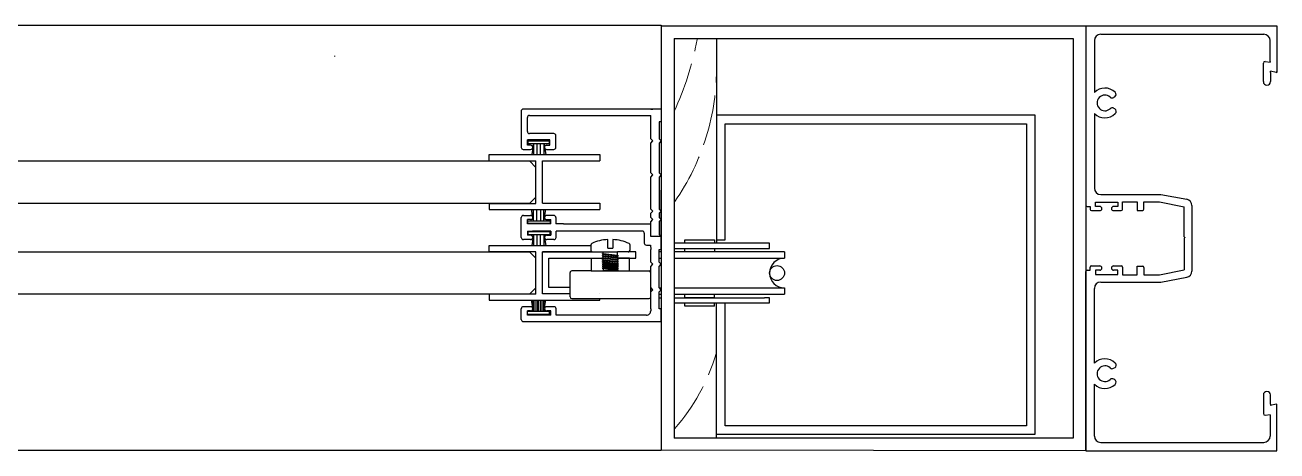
# Model space of a CAD drawing. Header units: millimetres. Extents: x -125 to 465, y -350 to 481.
# Drawn here: x 169.7 to 464.6, y -349.6 to -249.4 of the extents above; entities that cross this region are included whole.
import ezdxf

# ---------------------------------------------------------------- set-up
doc = ezdxf.new("R2010")
doc.units = ezdxf.units.MM
doc.linetypes.add('ACAD_ISO02W100', pattern=[15, 12, -3])
for name, color, linetype in [('chain', 10, 'Continuous'), ('cog', 50, 'Continuous'), ('frame', 22, 'Continuous'), ('glass', 170, 'Continuous'), ('guides', 94, 'Continuous'), ('seals', 111, 'Continuous')]:
    doc.layers.add(name, color=color, linetype=linetype)

msp = doc.modelspace()

# ---------------------------------------------------------------- linework, layer by layer
at = {"color": 7}
for p, q in [((19.88, -249.41), (319.57, -249.4)), ((319.57, -249.4), (319.57, -349.4)), ((319.57, -249.55), (419.57, -249.55)), ((419.57, -249.55), (419.57, -349.55)), ((322.57, -252.55), (416.57, -252.55)), ((322.57, -252.55), (322.57, -346.55)), ((416.57, -252.55), (416.57, -346.55)), ((242.69, -256.77), (242.69, -256.63)), ((407.61, -270.58), (332.61, -270.58)), ((332.61, -270.58), (332.61, -299.93)), ((407.61, -345.58), (407.61, -270.58)), ((334.61, -299.93), (334.61, -272.63)), ((334.61, -272.63), (405.61, -272.63)), ((405.61, -272.63), (405.61, -343.63)), ((332.61, -299.93), (334.61, -299.93)), ((291.56, -312.62), (291.56, -302.71)), ((291.56, -302.71), (303.26, -302.71)), ((313.59, -302.72), (309.26, -302.72)), ((313.59, -304.22), (313.59, -302.72)), ((293.09, -311.12), (293.09, -304.22)), ((293.09, -304.22), (305.78, -304.22)), ((309.28, -304.22), (313.59, -304.22)), ((298.08, -311.12), (293.09, -311.12)), ((298.09, -312.62), (291.56, -312.62)), ((334.61, -343.63), (334.61, -314.72)), ((405.61, -343.63), (334.61, -343.63)), ((416.57, -346.55), (322.57, -346.55)), ((332.61, -345.58), (407.61, -345.58)), ((19.88, -349.41), (319.57, -349.4)), ((419.57, -349.55), (319.57, -349.4))]:
    msp.add_line(p, q, dxfattribs=at)
at = {"color": 44}
for p, q in [((322.57, -252.55), (332.57, -252.55)), ((322.57, -252.55), (322.57, -300.73)), ((332.57, -252.55), (332.57, -300.72)), ((322.57, -314.72), (322.57, -346.55)), ((332.57, -346.55), (332.57, -314.72))]:
    msp.add_line(p, q, dxfattribs=at)
at = {"color": 44, "linetype": 'ACAD_ISO02W100', "lineweight": 5}
for centre, radius, start, end in [((261.54, -240.86), 67.52, 334.682, 349.8079), ((277.75, -259.56), 54.84, 325.1173, 0.7175), ((287.04, -313.11), 47.43, 318.8556, 343.4136)]:
    msp.add_arc(centre, radius, start, end, dxfattribs=at)
at = {"layer": 'chain', "color": 1}
for p, q in [((319.57, -300.73), (319.57, -288.23)), ((345.07, -300.72), (322.57, -300.73)), ((345.07, -301.93), (345.07, -300.72)), ((319.57, -302.72), (319.07, -302.72)), ((319.57, -301.93), (319.57, -301.93)), ((322.57, -301.93), (343.87, -301.93)), ((348.59, -302.72), (322.57, -302.72)), ((343.87, -301.93), (345.07, -301.93)), ((348.59, -302.72), (348.59, -304.22)), ((319.07, -304.22), (319.57, -304.22)), ((322.57, -304.22), (348.59, -304.22)), ((317.09, -311.22), (317.15, -311.22)), ((319.15, -311.22), (319.57, -311.22)), ((322.57, -311.22), (348.59, -311.22)), ((348.59, -311.22), (348.59, -312.72)), ((317.08, -312.72), (317.09, -312.72)), ((319.08, -312.72), (319.57, -312.72)), ((319.08, -313.52), (319.57, -313.52)), ((319.57, -314.72), (319.58, -316.13)), ((322.57, -312.72), (348.59, -312.72)), ((322.57, -313.52), (343.87, -313.52)), ((322.57, -314.72), (345.07, -314.72)), ((345.07, -313.52), (343.87, -313.52)), ((345.07, -314.72), (345.07, -313.52))]:
    msp.add_line(p, q, dxfattribs=at)
at = {"layer": 'chain', "color": 206}
for p, q in [((325.09, -300.72), (325.09, -299.93)), ((325.09, -299.93), (332.09, -299.93)), ((332.09, -299.93), (332.09, -300.72)), ((325.09, -302.72), (325.09, -301.93)), ((325.09, -301.93), (332.09, -301.93)), ((332.09, -301.93), (332.09, -302.72)), ((325.09, -313.52), (325.09, -312.72)), ((332.09, -313.52), (325.09, -313.52)), ((325.09, -315.52), (325.09, -314.72)), ((332.09, -313.52), (332.09, -312.72)), ((332.09, -315.52), (332.09, -314.72)), ((332.09, -315.52), (325.09, -315.52))]:
    msp.add_line(p, q, dxfattribs=at)
msp.add_circle((346.84, -307.72), 1.75, dxfattribs=at)
at = {"layer": 'chain', "color": 1}
msp.add_arc((348.59, -307.72), 3.5, 90, 270, dxfattribs=at)
at = {"layer": 'cog', "color": 77}
for p, q in [((306.97, -301.9), (306.97, -299.84)), ((308.17, -299.84), (308.17, -301.9)), ((308.17, -299.84), (308.17, -299.84)), ((302.96, -301.13), (302.96, -302.32)), ((303.36, -302.72), (305.86, -302.72)), ((305.66, -303.2), (305.86, -303.09)), ((305.66, -303.2), (305.86, -303.3)), ((305.66, -303.68), (305.86, -303.57)), ((305.66, -303.68), (305.86, -303.78)), ((305.86, -303.09), (305.86, -302.72)), ((305.86, -302.72), (309.26, -302.72)), ((305.86, -303.09), (309.26, -303.54)), ((305.86, -303.3), (309.26, -303.76)), ((305.86, -303.57), (305.86, -303.3)), ((305.86, -303.57), (309.26, -304.02)), ((306.97, -301.9), (308.17, -301.9)), ((309.26, -303.54), (309.26, -302.72)), ((309.26, -303.54), (309.46, -303.66)), ((309.26, -303.76), (309.46, -303.66)), ((311.77, -302.72), (311.85, -302.72)), ((312.21, -302.32), (312.21, -301.14)), ((305.66, -304.16), (305.86, -304.05)), ((305.66, -304.16), (305.86, -304.26)), ((305.66, -304.64), (305.86, -304.53)), ((305.66, -304.64), (305.86, -304.74)), ((305.66, -305.12), (305.86, -305.01)), ((305.66, -305.12), (305.86, -305.22)), ((305.66, -305.6), (305.86, -305.49)), ((305.66, -305.6), (305.86, -305.7)), ((305.66, -306.08), (305.86, -305.97)), ((305.66, -306.08), (305.86, -306.18)), ((305.66, -306.56), (305.86, -306.45)), ((305.66, -306.56), (305.86, -306.66)), ((305.86, -303.78), (309.26, -304.24)), ((305.86, -304.05), (305.86, -303.78)), ((305.86, -304.05), (307.18, -304.22)), ((305.86, -304.26), (309.26, -304.72)), ((305.86, -304.53), (305.86, -304.26)), ((305.86, -304.53), (309.26, -304.98)), ((305.86, -304.74), (309.26, -305.2)), ((305.86, -305.01), (305.86, -304.74)), ((305.86, -305.01), (309.26, -305.46)), ((305.86, -305.22), (309.26, -305.68)), ((305.86, -305.49), (305.86, -305.22)), ((305.86, -305.49), (309.26, -305.94)), ((305.86, -305.7), (309.26, -306.16)), ((305.86, -305.97), (305.86, -305.7)), ((305.86, -305.97), (309.26, -306.42)), ((305.86, -306.18), (309.26, -306.64)), ((305.86, -306.45), (305.86, -306.18)), ((305.86, -306.45), (309.26, -306.9)), ((307.18, -304.22), (309.26, -304.5)), ((309.26, -304.02), (309.26, -303.76)), ((309.26, -304.02), (309.46, -304.14)), ((309.26, -304.24), (309.46, -304.14)), ((309.26, -304.5), (309.26, -304.24)), ((309.26, -304.5), (309.46, -304.62)), ((309.26, -304.72), (309.46, -304.62)), ((309.26, -304.98), (309.26, -304.72)), ((309.26, -304.98), (309.46, -305.1)), ((309.26, -305.2), (309.46, -305.1)), ((309.26, -305.46), (309.26, -305.2)), ((309.26, -305.46), (309.46, -305.58)), ((309.26, -305.68), (309.46, -305.58)), ((309.26, -305.94), (309.26, -305.68)), ((309.26, -305.94), (309.46, -306.06)), ((309.26, -306.16), (309.46, -306.06)), ((309.26, -306.42), (309.26, -306.16)), ((309.26, -306.42), (309.46, -306.54)), ((309.26, -306.64), (309.46, -306.54)), ((309.26, -306.9), (309.26, -306.64)), ((305.86, -306.66), (309.26, -307.12)), ((305.86, -306.66), (305.86, -307.06)), ((305.86, -307.06), (309.26, -307.12)), ((309.26, -306.9), (309.46, -307.02)), ((309.26, -307.12), (309.46, -307.02))]:
    msp.add_line(p, q, dxfattribs=at)
at = {"layer": 'cog', "color": 92}
for p, q in [((303.09, -304.22), (303.09, -307.22)), ((312.09, -304.22), (309.29, -304.22)), ((312.09, -307.22), (312.09, -304.22)), ((298.09, -313.32), (298.08, -307.62)), ((303.09, -307.22), (298.48, -307.22)), ((303.09, -307.22), (312.09, -307.22)), ((312.09, -307.22), (316.69, -307.22)), ((317.09, -313.32), (317.09, -307.22)), ((298.49, -313.72), (316.69, -313.72))]:
    msp.add_line(p, q, dxfattribs=at)
at = {"layer": 'cog', "color": 77}
for centre, radius, start, end in [((307.58, -310.46), 10.64, 93.2864, 114.3039), ((307.58, -310.46), 10.64, 65.5584, 86.8107), ((303.36, -301.13), 0.4, 114.3039, 180), ((303.36, -302.32), 0.4, 180, 269.9748), ((311.81, -302.32), 0.4, 275.5242, 0), ((311.81, -301.14), 0.4, 0, 65.5584)]:
    msp.add_arc(centre, radius, start, end, dxfattribs=at)
at = {"layer": 'cog', "color": 200}
msp.add_arc((307.58, -310.31), 10.64, 133.2211, 133.318, dxfattribs=at)
at = {"layer": 'cog', "color": 92}
for centre, start, end in [((298.48, -307.62), 90, 180.0331), ((316.69, -307.62), 0, 90), ((298.49, -313.32), 180.0331, 270), ((316.69, -313.32), 270, 0)]:
    msp.add_arc(centre, 0.4, start, end, dxfattribs=at)
at = {"layer": 'frame', "color": 22}
for p, q in [((419.57, -249.55), (464.57, -249.55)), ((419.57, -249.55), (421.57, -249.55)), ((419.57, -249.55), (419.57, -291.75)), ((419.57, -249.55), (419.57, -267.72)), ((464.57, -249.55), (464.57, -260.55)), ((464.57, -249.55), (464.57, -260.35)), ((421.57, -253.05), (421.57, -265.25)), ((423.07, -251.55), (461.47, -251.55)), ((462.97, -257.95), (462.97, -253.05)), ((461.37, -262.7), (461.37, -258.35)), ((461.77, -257.95), (462.97, -258.1)), ((462.97, -257.95), (462.97, -258.1)), ((464.37, -260.55), (463.07, -260.26)), ((463.07, -260.55), (463.07, -260.26)), ((463.07, -260.55), (463.07, -262.7)), ((426.36, -266.3), (426.13, -266.44)), ((421.57, -270.19), (421.57, -287.75)), ((426.37, -269.12), (426.14, -268.99)), ((421.83, -292.05), (421.83, -291.05)), ((421.83, -291.05), (427.08, -291.05)), ((423.07, -289.25), (437.19, -289.25)), ((427.08, -291.05), (427.08, -292.05)), ((428.18, -292.75), (428.18, -290.98)), ((428.18, -290.98), (431.62, -290.98)), ((431.62, -290.98), (431.62, -292.98)), ((433.23, -292.68), (433.23, -290.98)), ((433.23, -290.98), (436.87, -290.98)), ((436.87, -290.98), (442.74, -292.11)), ((437.19, -289.25), (443.31, -290.38)), ((444.54, -291.86), (444.54, -307.24)), ((419.87, -292.05), (420.57, -292.05)), ((420.57, -292.05), (420.57, -292.75)), ((420.87, -293.05), (422.83, -293.05)), ((422.83, -292.05), (421.83, -292.05)), ((427.08, -292.05), (426.08, -292.05)), ((426.08, -293.05), (427.88, -293.05)), ((431.62, -292.98), (432.93, -292.98)), ((442.74, -299.19), (442.74, -292.11)), ((442.74, -299.19), (442.98, -299.37)), ((442.98, -299.37), (442.74, -299.55)), ((442.74, -299.55), (442.74, -307)), ((420.57, -307.05), (420.57, -306.35)), ((420.87, -306.05), (422.83, -306.05)), ((426.08, -306.05), (427.88, -306.05)), ((428.18, -306.35), (428.18, -308.13)), ((431.62, -308.13), (431.62, -306.12)), ((431.62, -306.12), (432.93, -306.12)), ((433.23, -306.42), (433.23, -308.13)), ((419.57, -349.55), (419.57, -307.35)), ((419.87, -307.05), (420.57, -307.05)), ((422.83, -307.05), (421.83, -307.05)), ((421.83, -307.05), (421.83, -308.05)), ((421.83, -308.05), (427.08, -308.05)), ((427.08, -307.05), (426.08, -307.05)), ((427.08, -308.05), (427.08, -307.05)), ((428.18, -308.13), (431.62, -308.13)), ((433.23, -308.13), (436.87, -308.13)), ((436.87, -308.13), (442.74, -307)), ((437.19, -309.85), (443.32, -308.72)), ((421.57, -328.92), (421.57, -311.35)), ((423.07, -309.85), (437.19, -309.85)), ((426.37, -329.98), (426.14, -330.12)), ((419.57, -349.55), (419.57, -331.38)), ((426.36, -332.81), (426.13, -332.67)), ((421.57, -346.05), (421.57, -333.85)), ((461.37, -336.4), (461.37, -340.75)), ((463.07, -338.55), (463.07, -336.4)), ((464.37, -338.55), (463.07, -338.84)), ((463.07, -338.55), (463.07, -338.84)), ((464.57, -349.55), (464.57, -338.55)), ((464.57, -349.55), (464.57, -338.75)), ((461.77, -341.15), (462.97, -341.01)), ((462.97, -341.15), (462.97, -341.01)), ((462.97, -341.15), (462.97, -346.05)), ((423.07, -347.55), (461.47, -347.55)), ((419.57, -349.55), (464.57, -349.55)), ((419.57, -349.55), (421.57, -349.55))]:
    msp.add_line(p, q, dxfattribs=at)
for centre, radius, start, end in [((423.07, -253.05), 1.5, 90, 180), ((461.47, -253.05), 1.5, 0, 90), ((461.77, -258.35), 0.4, 90, 180), ((464.37, -260.35), 0.2, 270, 0), ((424.05, -267.72), 3.5, 46.1685, 135.1754), ((425.99, -265.7), 0.7, 301.691, 46.1685), ((462.22, -262.7), 0.85, 180, 0), ((424.05, -267.72), 1.84, 47.6882, 312.8367), ((425.76, -265.84), 0.7, 227.6882, 301.691), ((424.05, -267.72), 3.5, 224.8246, 314.3564), ((425.78, -269.58), 0.7, 58.8339, 132.8367), ((426.01, -269.72), 0.7, 314.3564, 58.8339), ((423.07, -287.75), 1.5, 180, 270), ((419.87, -291.75), 0.3, 180, 270), ((443.04, -291.86), 1.5, 0.0016, 79.5145), ((420.87, -292.75), 0.3, 180, 270), ((422.83, -292.55), 0.5, 270, 90), ((426.08, -292.55), 0.5, 90, 270), ((427.88, -292.75), 0.3, 270, 0), ((432.93, -292.68), 0.3, 270, 0), ((420.87, -306.35), 0.3, 90, 180), ((422.83, -306.55), 0.5, 270, 90), ((426.08, -306.55), 0.5, 90, 270), ((427.88, -306.35), 0.3, 0, 90), ((432.93, -306.42), 0.3, 0, 90), ((419.87, -307.35), 0.3, 90, 180), ((443.04, -307.24), 1.5, 280.4855, 0.0016), ((423.07, -311.35), 1.5, 90, 180), ((424.05, -331.38), 3.5, 45.6436, 135.1754), ((424.05, -331.38), 1.84, 47.1633, 312.3118), ((425.78, -329.52), 0.7, 227.1633, 301.1661), ((426.01, -329.38), 0.7, 301.1661, 45.6436), ((425.76, -333.26), 0.7, 58.309, 132.3118), ((425.99, -333.4), 0.7, 313.8315, 58.309), ((424.05, -331.38), 3.5, 224.8246, 313.8315), ((462.22, -336.4), 0.85, 0, 180), ((464.37, -338.75), 0.2, 0, 90), ((461.77, -340.75), 0.4, 180, 270), ((423.07, -346.05), 1.5, 180, 270), ((461.47, -346.05), 1.5, 270, 0)]:
    msp.add_arc(centre, radius, start, end, dxfattribs=at)
at = {"layer": 'glass', "color": 220}
for p, q in [((279.06, -281.36), (279.06, -279.86)), ((279.06, -279.86), (302.32, -279.86)), ((302.32, -279.86), (305.06, -279.86)), ((305.06, -279.86), (305.06, -281.36)), ((279.06, -281.36), (290.05, -281.36)), ((290.06, -291.37), (290.05, -281.36)), ((291.56, -291.27), (291.56, -281.36)), ((291.56, -281.36), (305.06, -281.36)), ((279.06, -291.37), (279.06, -292.77)), ((279.06, -291.37), (290.06, -291.37)), ((291.56, -291.27), (305.06, -291.27)), ((305.06, -291.27), (305.06, -292.77)), ((279.06, -292.77), (305.06, -292.77)), ((279.06, -302.71), (279.06, -301.21)), ((279.06, -301.21), (302.32, -301.21)), ((290.06, -302.71), (279.06, -302.71)), ((290.06, -312.72), (290.05, -302.71)), ((303.26, -302.71), (291.56, -302.71)), ((291.56, -312.62), (291.56, -302.71)), ((302.32, -301.21), (302.96, -301.21)), ((290.06, -312.72), (279.06, -312.72)), ((279.06, -312.72), (279.06, -314.12)), ((279.06, -314.12), (305.06, -314.12)), ((298.09, -312.62), (291.56, -312.62)), ((305.06, -314.12), (305.06, -313.72))]:
    msp.add_line(p, q, dxfattribs=at)
at = {"layer": 'glass', "color": 5}
for p, q in [((50.93, -281.37), (288.55, -281.37)), ((288.55, -281.37), (290.06, -282.87)), ((290.06, -289.87), (290.06, -282.87)), ((288.55, -291.37), (50.93, -291.37)), ((288.55, -291.37), (290.06, -289.87)), ((50.92, -302.72), (288.54, -302.72)), ((288.54, -302.72), (290.06, -304.22)), ((290.06, -311.22), (290.06, -304.22)), ((288.54, -312.72), (290.06, -311.22)), ((288.54, -312.72), (50.92, -312.72))]:
    msp.add_line(p, q, dxfattribs=at)
at = {"layer": 'glass', "color": 40}
msp.add_line((305.06, -312.48), (305.06, -312.47), dxfattribs=at)
at = {"layer": 'guides', "color": 94}
for p, q in [((286.57, -269.66), (286.57, -278.16)), ((319.57, -269.16), (287.07, -269.16)), ((288.03, -274.41), (288.03, -271.16)), ((288.53, -270.66), (317.07, -270.66)), ((317.07, -269.16), (317.57, -269.16)), ((317.07, -276.16), (317.07, -270.66)), ((319.57, -269.16), (319.57, -269.31)), ((319.57, -269.16), (319.57, -272.16)), ((319.57, -272.16), (319.07, -272.16)), ((319.07, -272.16), (319.07, -276.16)), ((293.31, -276.41), (288.03, -276.41)), ((288.03, -276.41), (288.03, -276.41)), ((288.03, -277.66), (288.03, -276.41)), ((294.26, -274.91), (288.53, -274.91)), ((293.31, -277.66), (293.31, -276.41)), ((294.76, -278.16), (294.76, -275.41)), ((317.57, -276.66), (317.07, -276.16)), ((317.07, -277.18), (317.57, -276.66)), ((319.57, -276.66), (319.06, -277.18)), ((319.07, -276.16), (319.57, -276.66)), ((287.07, -278.66), (288.78, -278.66)), ((288.78, -277.66), (288.03, -277.66)), ((292.56, -277.66), (293.31, -277.66)), ((292.56, -278.66), (294.26, -278.66)), ((317.07, -284.18), (317.07, -277.18)), ((319.06, -277.18), (319.06, -284.18)), ((317.57, -284.66), (317.07, -284.18)), ((317.07, -285.17), (317.57, -284.66)), ((317.07, -292.67), (317.07, -285.17)), ((319.06, -284.18), (319.57, -284.66)), ((319.57, -284.66), (319.06, -285.17)), ((319.06, -285.17), (319.06, -292.67)), ((286.58, -299.36), (286.58, -294.66)), ((287.08, -294.16), (288.79, -294.16)), ((294.26, -294.16), (292.58, -294.16)), ((294.76, -294.66), (294.76, -296.16)), ((317.57, -293.16), (317.07, -292.67)), ((317.07, -293.67), (317.57, -293.16)), ((317.07, -294.67), (317.07, -293.67)), ((317.57, -295.16), (317.07, -294.67)), ((319.06, -292.67), (319.57, -293.16)), ((319.57, -293.16), (319.09, -293.67)), ((319.09, -293.67), (319.09, -294.67)), ((319.09, -294.67), (319.57, -295.16)), ((288.79, -295.16), (288.07, -295.16)), ((288.07, -296.16), (288.07, -295.16)), ((293.58, -296.16), (288.07, -296.16)), ((292.58, -295.16), (293.58, -295.16)), ((293.58, -296.16), (293.58, -295.16)), ((296.57, -296.16), (294.76, -296.16)), ((296.57, -296.16), (317.07, -296.16)), ((317.07, -295.66), (317.57, -295.16)), ((317.07, -299.16), (317.07, -295.66)), ((319.57, -295.16), (319.09, -295.63)), ((319.09, -295.63), (319.09, -298.63)), ((288.78, -299.86), (287.08, -299.86)), ((288.05, -297.85), (289.23, -297.85)), ((288.05, -297.85), (288.05, -298.85)), ((288.78, -298.85), (288.05, -298.85)), ((289.29, -297.85), (289.23, -297.85)), ((289.29, -298.85), (289.28, -298.85)), ((289.28, -299.35), (289.28, -299.36)), ((293.58, -297.85), (289.29, -297.85)), ((292.58, -298.85), (293.58, -298.85)), ((294.28, -299.85), (292.58, -299.85)), ((293.58, -297.85), (293.58, -298.85)), ((296.57, -297.86), (294.78, -297.86)), ((294.78, -299.35), (294.78, -297.86)), ((315.07, -297.86), (296.57, -297.86)), ((315.57, -298.36), (315.57, -299.16)), ((315.57, -299.16), (315.57, -300.66)), ((319.57, -299.16), (317.07, -299.16)), ((319.57, -299.16), (317.57, -299.16)), ((319.09, -298.63), (319.57, -299.16)), ((319.57, -302.16), (319.57, -299.16)), ((316.07, -301.16), (317.04, -301.16)), ((317.04, -301.16), (317.07, -302.16)), ((317.07, -305.16), (317.07, -302.16)), ((319.07, -305.16), (319.07, -302.16)), ((319.07, -302.16), (319.57, -302.16)), ((317.56, -305.65), (317.07, -305.16)), ((317.07, -306.15), (317.56, -305.65)), ((317.07, -311.15), (317.07, -306.15)), ((319.57, -305.65), (319.07, -305.16)), ((319.07, -306.15), (319.57, -305.65)), ((319.07, -311.15), (319.07, -306.15)), ((317.57, -311.63), (317.07, -311.15)), ((317.08, -312.13), (317.57, -311.63)), ((317.08, -316.13), (317.08, -312.13)), ((319.58, -311.63), (319.07, -311.15)), ((319.08, -312.13), (319.58, -311.63)), ((319.08, -316.13), (319.08, -312.13)), ((286.58, -317.63), (286.58, -316.13)), ((286.58, -318.63), (286.58, -317.63)), ((288.78, -315.63), (287.08, -315.63)), ((288.78, -316.63), (288.03, -316.63)), ((288.03, -317.63), (288.03, -316.63)), ((288.03, -317.63), (288.03, -317.63)), ((293.58, -317.63), (288.03, -317.63)), ((292.08, -315.63), (292.08, -315.63)), ((294.28, -315.63), (292.58, -315.63)), ((293.58, -316.63), (292.58, -316.63)), ((293.58, -317.63), (293.58, -316.63)), ((293.58, -317.61), (293.58, -317.63)), ((294.78, -317.63), (294.78, -316.13)), ((294.78, -317.61), (294.78, -317.63)), ((316.08, -317.63), (294.78, -317.63)), ((317.08, -316.13), (317.08, -316.63)), ((319.58, -316.13), (319.08, -316.13)), ((319.58, -319.13), (319.58, -316.13)), ((287.08, -319.13), (319.58, -319.13))]:
    msp.add_line(p, q, dxfattribs=at)
for centre, radius, start, end in [((287.07, -269.66), 0.5, 90.0037, 180.0037), ((288.53, -271.16), 0.5, 90.0037, 180.0037), ((288.53, -274.41), 0.5, 180.0037, 270.0037), ((294.26, -275.41), 0.5, 0.0037, 90.0037), ((287.07, -278.16), 0.5, 180.0037, 270.0037), ((288.78, -278.16), 0.5, 270.0037, 90.0037), ((292.56, -278.16), 0.5, 90.0037, 270.0037), ((294.26, -278.16), 0.5, 270.0037, 0.0037), ((287.08, -294.66), 0.5, 90.0037, 180.0037), ((288.79, -294.66), 0.5, 270.0037, 90.0037), ((292.58, -294.66), 0.5, 90.0037, 270.0037), ((294.26, -294.66), 0.5, 0.0037, 90.0037), ((287.08, -299.36), 0.5, 180.0037, 270.0037), ((288.78, -299.35), 0.5, 0.0037, 90.0037), ((288.78, -299.36), 0.5, 270.0037, 0.0037), ((292.58, -299.35), 0.5, 90.0037, 270.0037), ((294.28, -299.35), 0.5, 270.0037, 0.0037), ((315.07, -298.36), 0.5, 0.0037, 90.0037), ((316.07, -300.66), 0.5, 180.0762, 270.0037), ((287.08, -316.13), 0.5, 90.0037, 180.0037), ((288.78, -316.13), 0.5, 270.0037, 90.0037), ((292.58, -316.13), 0.5, 90.0037, 270.0037), ((294.28, -316.13), 0.5, 0.0037, 90.0037), ((316.08, -316.63), 1, 270.0037, 0.0037), ((287.08, -318.63), 0.5, 180.0037, 270.0037)]:
    msp.add_arc(centre, radius, start, end, dxfattribs=at)
at = {"layer": 'seals', "color": 177}
for p, q in [((288.15, -276.64), (288.15, -277.29)), ((288.15, -276.64), (293.16, -276.64)), ((293.16, -276.64), (293.16, -277.29)), ((288.15, -277.29), (293.16, -277.29)), ((289.45, -277.29), (289.05, -279.84)), ((289.45, -277.29), (289.45, -279.84)), ((290.26, -277.29), (290.26, -279.84)), ((291.09, -279.84), (291.09, -277.29)), ((291.91, -277.29), (292.35, -279.84)), ((291.91, -277.29), (291.91, -279.84)), ((289.45, -295.45), (289.04, -292.77)), ((289.45, -295.45), (289.45, -292.77)), ((290.27, -295.45), (290.27, -292.77)), ((291.09, -292.77), (291.09, -295.45)), ((291.92, -295.45), (292.37, -292.77)), ((291.92, -295.45), (291.92, -292.77)), ((288.15, -296.1), (288.15, -295.45)), ((288.15, -295.45), (293.4, -295.45)), ((293.4, -296.1), (288.15, -296.1)), ((293.4, -295.45), (293.4, -296.1)), ((293.42, -298.02), (288.17, -298.02)), ((288.17, -298.02), (288.17, -298.67)), ((288.17, -298.67), (293.42, -298.67)), ((289.47, -298.66), (289.08, -301.22)), ((289.47, -298.66), (289.47, -301.22)), ((290.29, -298.66), (290.29, -301.22)), ((291.11, -301.22), (291.11, -298.66)), ((291.94, -298.66), (292.37, -301.22)), ((291.94, -298.67), (291.94, -301.22)), ((293.42, -298.67), (293.42, -298.02)), ((289.46, -316.77), (288.99, -314.04)), ((289.14, -314.89), (289.14, -314.04)), ((289.46, -316.77), (289.46, -314.04)), ((289.87, -316.77), (289.87, -314.04)), ((290.28, -314.04), (290.28, -316.77)), ((290.69, -316.77), (290.69, -314.04)), ((291.11, -316.77), (291.11, -314.04)), ((291.52, -316.77), (291.52, -314.04)), ((291.92, -316.77), (292.34, -314.04)), ((291.92, -316.77), (291.92, -314.04)), ((292.26, -314.54), (292.26, -314.04)), ((287.97, -316.77), (287.97, -317.42)), ((293.22, -316.77), (287.97, -316.77)), ((287.97, -317.42), (293.22, -317.42)), ((293.22, -317.42), (293.22, -316.77))]:
    msp.add_line(p, q, dxfattribs=at)

doc.saveas('drawing.dxf')
